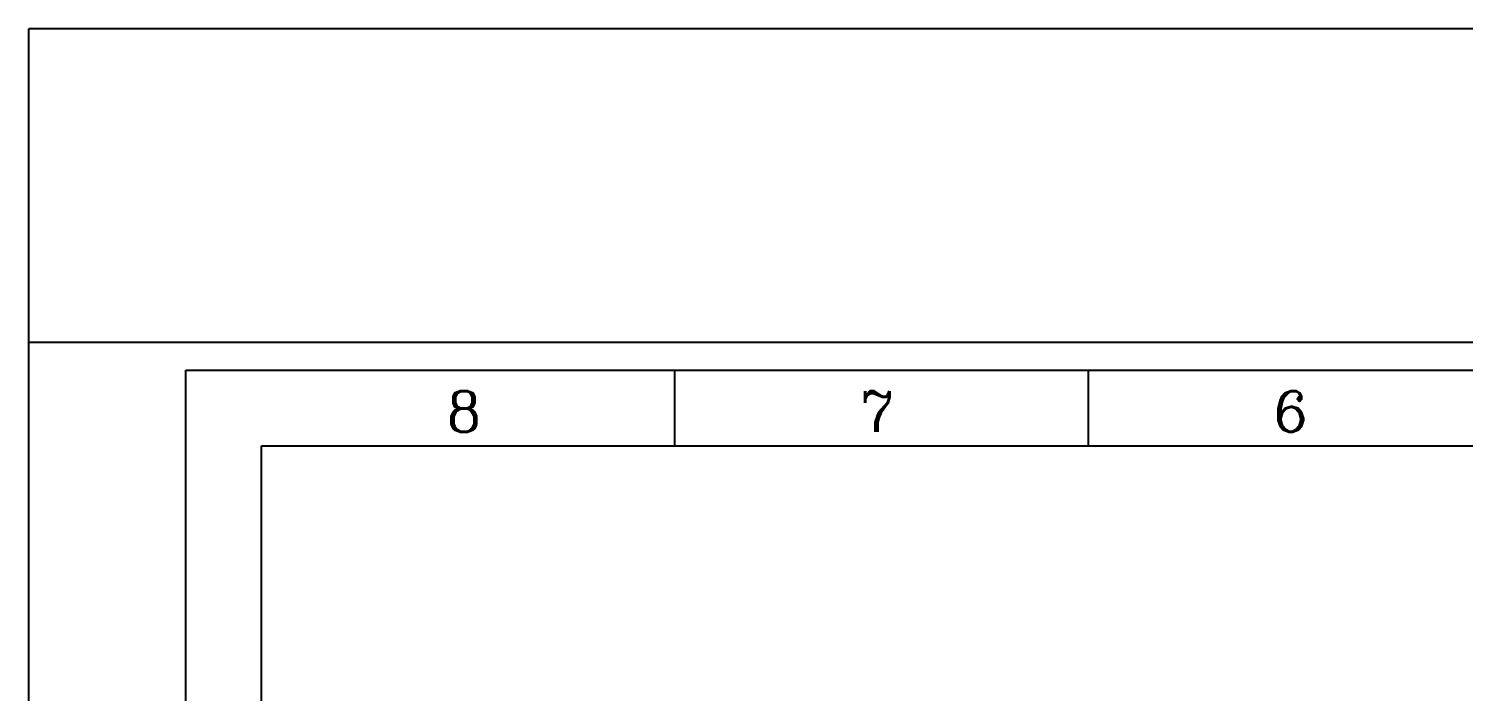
# Model space of a CAD drawing. Header units: millimetres. Extents: x 830 to 1412, y 1788 to 1993.
# Drawn here: x 829.5 to 933.6, y 1944.7 to 1992.8 of the extents above; entities that cross this region are included whole.
import ezdxf

# ---------------------------------------------------------------- set-up
doc = ezdxf.new("R2010")
doc.units = ezdxf.units.MM
doc.layers.add('1-标准图框', color=40, linetype='Continuous')
doc.layers.add('5-PIN文字', color=7, linetype='Continuous')
doc.styles.add('ROMANC', font='romanc.shx', dxfattribs={"bigfont": 'gbcbig.shx'})

msp = doc.modelspace()

# ---------------------------------------------------------------- linework, layer by layer
at = {"layer": '1-标准图框', "color": 7}
for p, q in [((876.3856, 1962.5143), (876.3856, 1968.0042)), ((906.3687, 1962.5143), (906.3687, 1968.0042))]:
    msp.add_line(p, q, dxfattribs=at)
for points in [[(840.9127, 1968.0042), (1091.7568, 1968.0042), (1091.7568, 1790.6397), (840.9127, 1790.6397)], [(846.4026, 1962.5143), (1086.267, 1962.5143), (1086.267, 1796.1295), (846.4026, 1796.1295)]]:
    msp.add_lwpolyline(points, close=True, dxfattribs=at)
at = {"layer": '5-PIN文字'}
for p, q in [((829.5274, 1970.0164), (829.5274, 1992.7648)), ((830.3943, 1992.7648), (829.5274, 1992.7648)), ((1102.942, 1992.7648), (830.3943, 1992.7648)), ((829.5274, 1970.0164), (1102.5086, 1970.0164)), ((829.5274, 1788.0289), (829.5274, 1970.0164))]:
    msp.add_line(p, q, dxfattribs=at)

# ---------------------------------------------------------------- texts
at = {"layer": '1-标准图框', "color": 7, "style": 'ROMANC'}
for s, p in [('8', (859.8179, 1963.5165)), ('7', (889.8009, 1963.5165)), ('6', (919.7839, 1963.5165))]:
    msp.add_text(s, height=2.9561, dxfattribs=at).set_placement(p)

doc.saveas('drawing.dxf')
